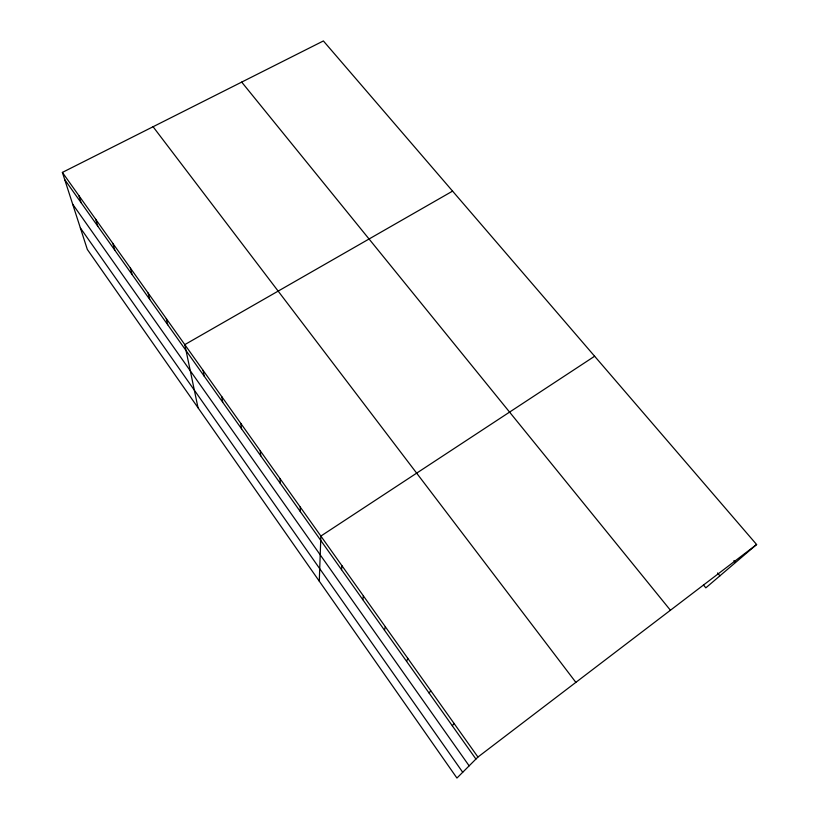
<?xml version="1.0" encoding="UTF-8"?>
<svg xmlns="http://www.w3.org/2000/svg" width="819" height="819" viewBox="0 0 819 819"><rect width="100%" height="100%" fill="white"/><g stroke="black" fill="none" stroke-linecap="round" stroke-linejoin="round"><path stroke-width="1.23" d="M319.277 581.173L320.874 536.066L594.635 356.234M341.533 569.686L341.922 565.683M362.776 599.621L363.401 595.904M384.459 630.169L385.339 626.77M406.603 661.373L407.749 658.302M429.217 693.243L430.64 690.499M452.323 725.798L454.033 723.412M756.613 544.522L477.938 757.043L456.941 778.05L87.326 249.447L62.387 172.41L323.392 40.95L756.613 544.522L705.835 587.837L703.47 584.981M452.579 191.114L184.797 344.625L198.024 407.76M733.906 560.646L735.503 562.53M717.536 572.993L719.911 575.829M241.697 82.095L670.423 610.247M153.071 126.73L575.859 682.36M62.387 172.41L477.938 757.043M64.732 179.637L475.921 759.049M72.686 204.207L469.144 765.837M80.354 227.897L462.715 772.276M78.9 195.639L81.101 202.702M95.721 219.308L97.778 226.208M112.858 243.417L114.773 250.153M130.334 267.997L132.084 274.549M148.137 293.048L149.723 299.406M166.288 318.581L167.711 324.754M203.112 370.393L204.187 376.146M221.785 396.662L222.676 402.19M240.827 423.443L241.523 428.757M260.237 450.767L260.739 455.835M280.047 478.634L280.333 483.445M300.256 507.063L300.327 511.619"/></g></svg>
